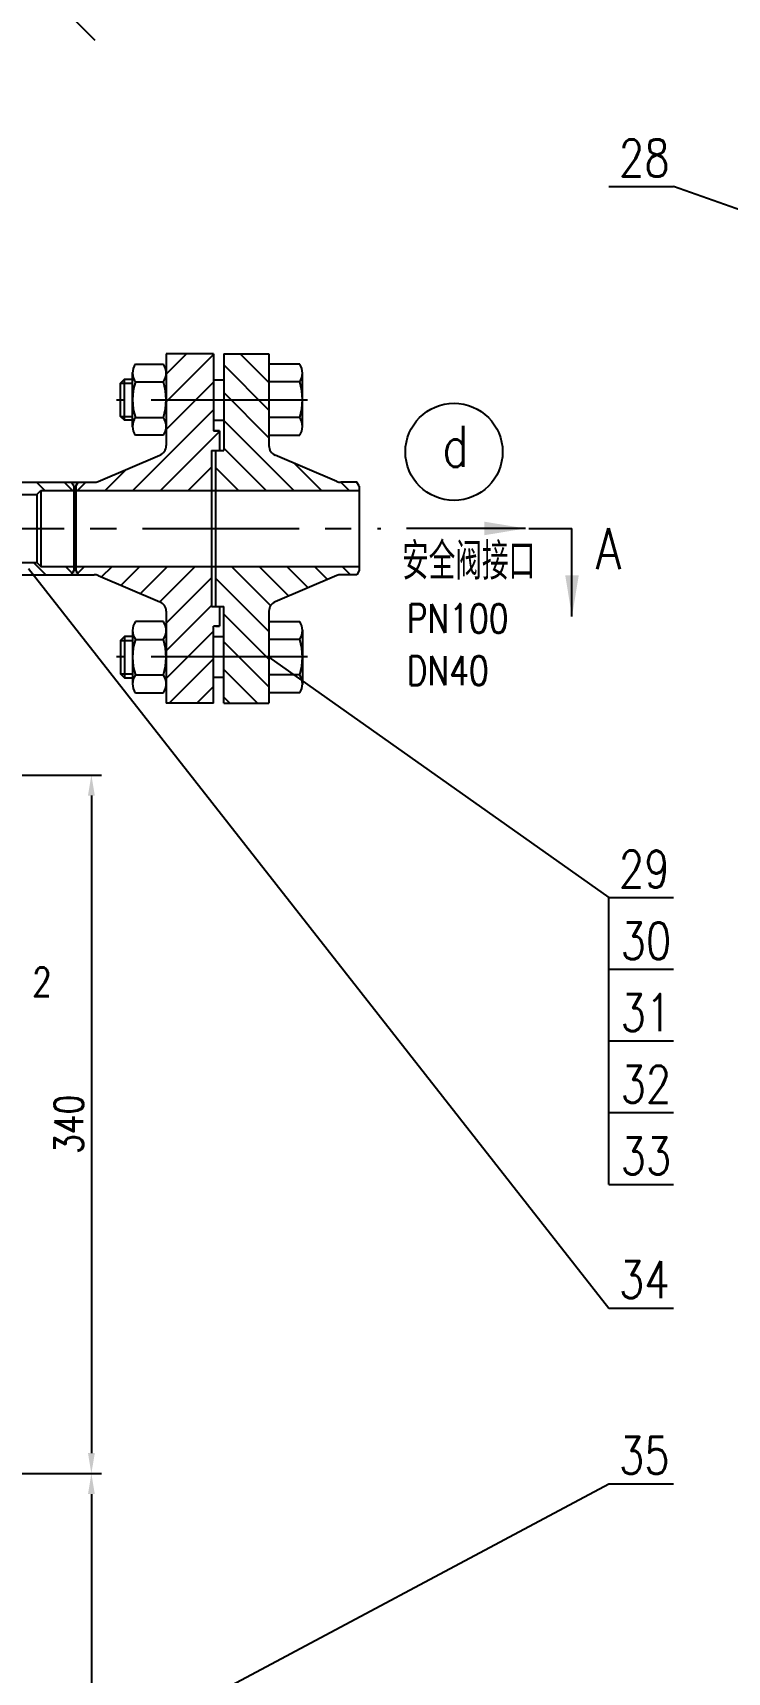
# Model space of a CAD drawing. Header units: millimetres. Extents: x 0 to 1761, y 0 to 1006.
# Drawn here: x 1195.4 to 1279.9, y 292.6 to 492.1 of the extents above; entities that cross this region are included whole.
import ezdxf

# ---------------------------------------------------------------- set-up
doc = ezdxf.new("R2010")
doc.units = ezdxf.units.MM
doc.linetypes.add('CENTER2', pattern=[28.575, 19.05, -3.175, 3.175, -3.175])
doc.styles.add('HZXT', font='gbenor.shx', dxfattribs={"bigfont": 'gbcbig.shx'})
doc.styles.get("Standard").update_dxf_attribs({"font": 'txt.shx', "width": 0.8, "height": 3.5})
doc.dimstyles.new('AM_GB', dxfattribs={"dimtxt": 3.5, "dimasz": 2.5, "dimexe": 1.25, "dimexo": 0, "dimgap": 1, "dimtad": 1, "dimdsep": 46, "dimtxsty": 'Standard', "dimcen": 0, "dimclrd": 4, "dimclre": 4, "dimclrt": 3, "dimadec": 0, "dimazin": 2, "dimtp": 0.1, "dimtm": 0.1, "dimtfac": 0.71, "dimtmove": 0, "dimatfit": 0, "dimfxl": 0, "dimlwd": -1, "dimlwe": -1, "dimarcsym": 0})
doc.dimstyles.new('AM_GB$7', dxfattribs={"dimtxt": 5, "dimasz": 2.5, "dimexe": 1.25, "dimexo": 0, "dimgap": 1, "dimtad": 1, "dimdsep": 46, "dimtxsty": 'Standard', "dimcen": 0, "dimclrd": 4, "dimclre": 4, "dimclrt": 3, "dimadec": 0, "dimazin": 2, "dimtp": 0.1, "dimtm": 0.1, "dimtfac": 0.71, "dimtmove": 0, "dimatfit": 0, "dimfxl": 0, "dimlwd": -1, "dimlwe": -1, "dimarcsym": 0})

# ---------------------------------------------------------------- blocks, each defined once
blk = doc.blocks.new('*D127')
at = {"color": 4, "transparency": 16777216}
for p, q in [((1181.03, 401.79), (1203.8, 401.79)), ((1202.55, 399.29), (1202.55, 319.29)), ((1182.03, 316.79), (1203.8, 316.79))]:
    blk.add_line(p, q, dxfattribs=at)
for points in [[(1202.14, 399.29), (1202.97, 399.29), (1202.55, 401.79)], [(1202.14, 319.29), (1202.97, 319.29), (1202.55, 316.79)]]:
    blk.add_solid(points, dxfattribs=at)
at = {"layer": 'Defpoints', "color": 0, "transparency": 16777216}
for p in [(1181.03, 401.79), (1182.03, 316.79), (1202.55, 316.79)]:
    blk.add_point(p, dxfattribs=at)
at = {"color": 3, "transparency": 16777216, "insert": (1199.8, 359.29), "char_height": 3.5, "attachment_point": 5, "rotation": 90}
blk.add_mtext('340', dxfattribs=at)
blk = doc.blocks.new('*D11')
at = {"color": 4, "transparency": 16777216}
for p, q in [((1182.03, 316.79), (1203.8, 316.79)), ((1202.55, 314.29), (1202.55, 231.79)), ((1202.55, 229.29), (1201.3, 229.29))]:
    blk.add_line(p, q, dxfattribs=at)
for points in [[(1202.14, 314.29), (1202.97, 314.29), (1202.55, 316.79)], [(1202.14, 231.79), (1202.97, 231.79), (1202.55, 229.29)]]:
    blk.add_solid(points, dxfattribs=at)
at = {"layer": 'Defpoints', "color": 0, "transparency": 16777216}
for p in [(1182.03, 316.79), (1202.55, 229.29), (1202.55, 229.29)]:
    blk.add_point(p, dxfattribs=at)
at = {"color": 3, "transparency": 16777216, "insert": (1199.8, 273.04), "char_height": 3.5, "attachment_point": 5, "rotation": 90}
blk.add_mtext('350', dxfattribs=at)

msp = doc.modelspace()

# ---------------------------------------------------------------- hatches: boundary and pattern name
h = msp.add_hatch()
h.set_pattern_fill('ANSI31', color=4, scale=0.75, style=0)
h.paths.add_polyline_path([(1217.4013, 453.0393), (1211.6513, 453.0393), (1211.6513, 450.761, -0.0159943), (1211.6513, 450.6387), (1211.6513, 447.4143), (1217.4013, 447.4143)])
h.paths.add_polyline_path([(1218.1513, 443.6643), (1217.4013, 443.6643), (1217.4013, 447.4143), (1211.6513, 447.4143), (1211.6513, 444.2658, -0.0159943), (1211.6513, 444.1435), (1211.6513, 441.8652, -0.30050517), (1210.8916, 440.7154), (1203.3862, 437.5145, -0.10112147), (1202.8959, 437.4143), (1200.94, 437.4143), (1200.6513, 436.9143), (1200.6513, 436.4143), (1217.1513, 436.4143), (1217.1513, 441.2893), (1218.1513, 441.2893)])
h.paths.add_polyline_path([(1217.1513, 427.1643), (1200.6513, 427.1643), (1200.6513, 426.6643), (1200.94, 426.1643), (1202.8959, 426.1643, -0.10112147), (1203.3862, 426.0641), (1210.8916, 422.8633, -0.30050517), (1211.6513, 421.7135), (1211.6513, 419.4352, -0.0159943), (1211.6513, 419.3129), (1211.6513, 416.1643), (1217.4013, 416.1643), (1217.4013, 419.9143), (1218.1513, 419.9143), (1218.1513, 422.2893), (1217.1513, 422.2893)])
h.paths.add_polyline_path([(1217.4013, 416.1643), (1211.6513, 416.1643), (1211.6513, 412.94, -0.0159943), (1211.6513, 412.8177), (1211.6513, 410.5393), (1217.4013, 410.5393)])
h = msp.add_hatch()
h.set_pattern_fill('ANSI31', color=4, scale=0.75, angle=90, style=0)
h.paths.add_polyline_path([(1224.9109, 440.7154, -0.30050517), (1224.1513, 441.8652), (1224.1513, 447.4143), (1218.6513, 447.4143), (1218.6513, 441.2893), (1217.6513, 441.2893), (1217.6513, 436.4143), (1235.1513, 436.4143), (1235.1513, 436.9143), (1234.8626, 437.4143), (1232.9067, 437.4143, -0.10112147), (1232.4163, 437.5145)])
h.paths.add_polyline_path([(1232.4163, 426.0641, -0.10112147), (1232.9067, 426.1643), (1234.8626, 426.1643), (1235.1513, 426.6643), (1235.1513, 427.1643), (1217.6513, 427.1643), (1217.6513, 422.2893), (1218.6513, 422.2893), (1218.6513, 416.1643), (1224.1513, 416.1643), (1224.1513, 421.7135, -0.30050517), (1224.9109, 422.8633)])
h.paths.add_polyline_path([(1224.1513, 416.1643), (1218.6513, 416.1643), (1218.6513, 410.5393), (1224.1513, 410.5393)])
h.paths.add_polyline_path([(1224.1513, 453.0393), (1218.6513, 453.0393), (1218.6513, 447.4143), (1224.1513, 447.4143)])
h = msp.add_hatch()
h.set_pattern_fill('ANSI31', color=4, scale=0.75, angle=90, style=0)
h.paths.add_polyline_path([(1194.6284, 437.4143), (1185.8459, 437.4143, 0.09107121), (1186.4614, 435.9143), (1194.0129, 435.9143, 0.09107121)])
h.paths.add_polyline_path([(1185.8459, 437.4143), (1183.4013, 437.4143), (1183.4013, 435.9143), (1186.4614, 435.9143, -0.09107121)])
h.paths.add_polyline_path([(1200.1126, 437.4143), (1194.6284, 437.4143, -0.09107121), (1194.0129, 435.9143), (1195.9013, 435.9143), (1196.4013, 436.4143), (1200.4013, 436.4143), (1200.4013, 436.9143)])
h.paths.add_polyline_path([(1200.4013, 426.6643), (1200.4013, 427.1643), (1196.4013, 427.1643), (1195.9013, 427.6643), (1183.4013, 427.6643), (1183.4013, 426.1643), (1200.1126, 426.1643)])
h = msp.add_hatch(color=4)
h.paths.add_polyline_path([(1200.94, 437.4143), (1200.1126, 437.4143), (1200.4013, 436.9143), (1200.4013, 436.4143), (1200.6513, 436.4143), (1200.6513, 436.9143)])
h.paths.add_polyline_path([(1200.6513, 426.6643), (1200.6513, 427.1643), (1200.4013, 427.1643), (1200.4013, 426.6643), (1200.1126, 426.1643), (1200.94, 426.1643)])

# ---------------------------------------------------------------- linework, layer by layer
at = {"color": 4}
for p, q in [((1199.3888, 494.7615), (1202.9603, 491.19)), ((1265.5167, 473.4079), (1273.3838, 473.4079)), ((1397.6237, 429.2499), (1273.3838, 473.4079)), ((1194.9028, 426.9143), (1265.5167, 336.937)), ((1224.1513, 416.1264), (1265.5167, 386.8721)), ((1265.5167, 351.984), (1265.5167, 386.8721)), ((1265.5167, 386.8721), (1273.3838, 386.8721)), ((1265.5167, 378.1501), (1273.3838, 378.1501)), ((1265.5167, 369.428), (1273.3838, 369.428)), ((1265.5167, 360.706), (1273.3838, 360.706)), ((1265.5167, 351.984), (1273.3838, 351.984)), ((1265.5167, 336.937), (1273.3838, 336.937)), ((1150.6513, 254.2893), (1265.5167, 315.5489)), ((1265.5167, 315.5489), (1273.3838, 315.5489))]:
    msp.add_line(p, q, dxfattribs=at)
for p, q in [((1211.6513, 453.0393), (1211.6513, 441.8652)), ((1217.4013, 453.0393), (1211.6513, 453.0393)), ((1217.4013, 453.0393), (1217.4013, 443.6643)), ((1218.6513, 453.0393), (1218.6513, 441.2893)), ((1218.6513, 453.0393), (1224.1513, 453.0393)), ((1224.1513, 453.0393), (1224.1513, 441.8652)), ((1207.9029, 449.6173), (1211.3163, 449.6173)), ((1217.4013, 449.8764), (1218.6513, 449.8764)), ((1227.8996, 449.6173), (1224.1513, 449.6173)), ((1207.9029, 445.2872), (1211.3163, 445.2872)), ((1217.4013, 444.9523), (1218.6513, 444.9523)), ((1227.8996, 445.2872), (1224.1513, 445.2872)), ((1217.4013, 443.6643), (1218.1513, 443.6643)), ((1218.1513, 443.6643), (1217.4013, 443.6643)), ((1218.1513, 443.6643), (1218.1513, 441.2893)), ((1217.1513, 441.2893), (1217.1513, 422.2893)), ((1217.1513, 441.2893), (1218.6513, 441.2893)), ((1217.6513, 441.2893), (1217.6513, 422.2893)), ((1203.3862, 437.5145), (1210.8916, 440.7154)), ((1232.4163, 437.5145), (1224.9109, 440.7154)), ((1183.4013, 437.4143), (1200.94, 437.4143)), ((1200.4013, 436.9143), (1200.1126, 437.4143)), ((1200.4013, 436.9143), (1200.4013, 426.6643)), ((1200.6513, 436.9143), (1200.94, 437.4143)), ((1200.6513, 436.9143), (1200.6513, 426.6643)), ((1200.94, 437.4143), (1202.8959, 437.4143)), ((1234.8626, 437.4143), (1232.9067, 437.4143)), ((1235.1513, 436.9143), (1234.8626, 437.4143)), ((1235.1513, 436.9143), (1235.1513, 426.6643)), ((1183.4013, 435.9143), (1195.9013, 435.9143)), ((1195.9013, 435.9143), (1196.4013, 436.4143)), ((1195.9013, 435.9143), (1195.9013, 427.6643)), ((1196.4013, 436.4143), (1235.1513, 436.4143)), ((1196.4013, 436.4143), (1196.4013, 427.1643)), ((1255.7567, 431.7893), (1261.0267, 431.7893)), ((1183.4013, 427.6643), (1195.9013, 427.6643)), ((1195.9013, 427.6643), (1196.4013, 427.1643)), ((1196.4013, 427.1643), (1235.1513, 427.1643)), ((1183.4013, 426.1643), (1200.94, 426.1643)), ((1200.4013, 426.6643), (1200.1126, 426.1643)), ((1200.6513, 426.6643), (1200.94, 426.1643)), ((1200.94, 426.1643), (1202.8959, 426.1643)), ((1203.3862, 426.0641), (1210.8916, 422.8633)), ((1232.4163, 426.0641), (1224.9109, 422.8633)), ((1234.8626, 426.1643), (1232.9067, 426.1643)), ((1235.1513, 426.6643), (1234.8626, 426.1643)), ((1211.6513, 421.7135), (1211.6513, 410.5393)), ((1217.1513, 422.2893), (1218.6513, 422.2893)), ((1218.1513, 422.2893), (1218.1513, 419.9143)), ((1218.6513, 410.5393), (1218.6513, 422.2893)), ((1224.1513, 421.7135), (1224.1513, 410.5393)), ((1217.4013, 410.5393), (1217.4013, 419.9143)), ((1218.1513, 419.9143), (1217.4013, 419.9143)), ((1217.6513, 419.9143), (1218.1513, 419.9143)), ((1207.9029, 418.2915), (1211.3163, 418.2915)), ((1217.4013, 418.6264), (1218.6513, 418.6264)), ((1227.8996, 418.2915), (1224.1513, 418.2915)), ((1207.9029, 413.9614), (1211.3163, 413.9614)), ((1217.4013, 413.7023), (1218.6513, 413.7023)), ((1227.8996, 413.9614), (1224.1513, 413.9614)), ((1217.4013, 410.5393), (1211.6513, 410.5393)), ((1218.6513, 410.5393), (1224.1513, 410.5393))]:
    msp.add_line(p, q)
at = {"color": 4, "linetype": 'ByBlock'}
for p, q in [((1206.1013, 449.4856), (1207.5679, 449.4856)), ((1206.1013, 445.4189), (1207.5679, 445.4189)), ((1206.1013, 418.1597), (1207.5679, 418.1597)), ((1206.1013, 414.0931), (1207.5679, 414.0931))]:
    msp.add_line(p, q, dxfattribs=at)
at = {"color": 1, "linetype": 'CENTER2'}
for p, q in [((1228.8563, 447.4143), (1205.5981, 447.4143)), ((1180.197, 431.7893), (1237.7574, 431.7893)), ((1228.8563, 416.1643), (1205.5981, 416.1643))]:
    msp.add_line(p, q, dxfattribs=at)
for points in [[(1207.9029, 451.7824), (1211.3163, 451.7824)], [(1227.8996, 451.7824), (1224.1513, 451.7824)], [(1207.5679, 444.9523), (1206.5679, 444.9523), (1206.1013, 445.4189), (1206.1013, 449.4856), (1206.5679, 449.9523), (1207.5679, 449.9523)], [(1206.5679, 444.9523), (1206.5679, 449.9523)], [(1207.5679, 444.1435), (1207.5679, 450.761)], [(1228.2345, 444.1435), (1228.2345, 450.761)], [(1211.3163, 443.1221), (1207.9029, 443.1221)], [(1224.1513, 443.1221), (1227.8996, 443.1221)], [(1207.5679, 419.4352), (1207.5679, 412.8177)], [(1211.3163, 420.4565), (1207.9029, 420.4565)], [(1224.1513, 420.4565), (1227.8996, 420.4565)], [(1228.2345, 419.4352), (1228.2345, 412.8177)], [(1207.5679, 418.6264), (1206.5679, 418.6264), (1206.1013, 418.1597), (1206.1013, 414.0931), (1206.5679, 413.6264), (1207.5679, 413.6264)], [(1206.5679, 418.6264), (1206.5679, 413.6264)], [(1207.9029, 411.7963), (1211.3163, 411.7963)], [(1227.8996, 411.7963), (1224.1513, 411.7963)]]:
    msp.add_lwpolyline(points)
at = {"color": 4}
msp.add_circle((1246.6706, 441.1073), 5.9132, dxfattribs=at)
for centre, radius, start, end in [((1209.4792, 450.6998), 1.9123, 145.521282, 214.478718), ((1209.74, 450.6998), 1.9123, 325.521282, 34.478718), ((1226.3232, 450.6998), 1.9123, 325.521282, 34.478718), ((1214.733, 447.4523), 7.1651, 162.412046, 197.587954), ((1204.4862, 447.4523), 7.1651, 342.412046, 17.587954), ((1221.0695, 447.4523), 7.1651, 342.412046, 17.587954), ((1209.4792, 444.2047), 1.9123, 145.521282, 214.478718), ((1209.74, 444.2047), 1.9123, 325.521282, 34.478718), ((1226.3232, 444.2047), 1.9123, 325.521282, 34.478718), ((1210.4013, 441.8652), 1.25, 293.096822, 0), ((1225.4013, 441.8652), 1.25, 180, 246.903178), ((1202.8959, 438.6643), 1.25, 270, 293.096822), ((1232.9067, 438.6643), 1.25, 246.903178, 270), ((1202.8959, 424.9143), 1.25, 66.903178, 90), ((1232.9067, 424.9143), 1.25, 90, 113.096822), ((1210.4013, 421.7135), 1.25, 0, 66.903178), ((1225.4013, 421.7135), 1.25, 113.096822, 180), ((1209.4792, 419.374), 1.9123, 145.521282, 214.478718), ((1209.74, 419.374), 1.9123, 325.521282, 34.478718), ((1226.3232, 419.374), 1.9123, 325.521282, 34.478718), ((1214.733, 416.1264), 7.1651, 162.412046, 197.587954), ((1204.4862, 416.1264), 7.1651, 342.412046, 17.587954), ((1221.0695, 416.1264), 7.1651, 342.412046, 17.587954), ((1209.4792, 412.8788), 1.9123, 145.521282, 214.478718), ((1209.74, 412.8788), 1.9123, 325.521282, 34.478718), ((1226.3232, 412.8788), 1.9123, 325.521282, 34.478718)]:
    msp.add_arc(centre, radius, start, end)

# ---------------------------------------------------------------- texts
at = {"color": 3, "width": 0.8}
for s, height, p in [('28', 4.5, (1266.7332, 474.6205)), ('d', 5, (1245.2273, 439.2737)), ('PN100', 3.5, (1240.935, 419.0965)), ('DN40', 3.5, (1240.935, 412.7341)), ('29', 4.5, (1266.7332, 388.0847)), ('30', 4.5, (1266.9318, 379.3626)), ('2', 3.5, (1195.3382, 374.8799)), ('31', 4.5, (1266.9318, 370.6406)), ('32', 4.5, (1266.9318, 361.9186)), ('33', 4.5, (1266.9318, 353.1966)), ('34', 4.5, (1266.7332, 338.1496)), ('35', 4.5, (1266.7332, 316.7614))]:
    msp.add_text(s, height=height, dxfattribs=at).set_placement(p)
at = {"color": 3, "linetype": 'Continuous', "width": 0.8}
msp.add_text('A', height=5, dxfattribs=at).set_placement((1263.9231, 426.8347))
at = {"color": 3, "style": 'HZXT'}
msp.add_text('安全阀接口', height=4.5, dxfattribs=at).set_placement((1240.3518, 425.5519))

# ---------------------------------------------------------------- dimensions: what is measured, and where the dimension line sits
at = {"color": 4}
for base, p1, p2, picture, middle in [((1202.5547, 316.7893), (1181.0263, 401.7893), (1182.0263, 316.7893), '*D127', (1199.8047, 359.2893)), ((1202.5547, 229.2893), (1182.0263, 316.7893), (1202.5547, 229.2893), '*D11', (1199.8047, 273.0393))]:
    dim = msp.add_linear_dim(base=base, p1=p1, p2=p2, angle=90, dimstyle='AM_GB', override={"dimlfac": 4}, dxfattribs=at)
    dim.commit()
    dim.dimension.update_dxf_attribs({"geometry": picture, "text_midpoint": middle})

# ---------------------------------------------------------------- leaders
msp.add_leader([(1255.3802, 431.7893), (1240.8827, 431.7893)], dimstyle='AM_GB$7', override={"dimasz": 5, "dimgap": 1.5, "dimtad": 0}, dxfattribs=at)
msp.add_leader([(1261.0267, 421.0775), (1261.0267, 431.7893)], dimstyle='AM_GB$7', override={"dimasz": 5, "dimgap": 1.5, "dimtad": 0})

doc.saveas('drawing.dxf')
